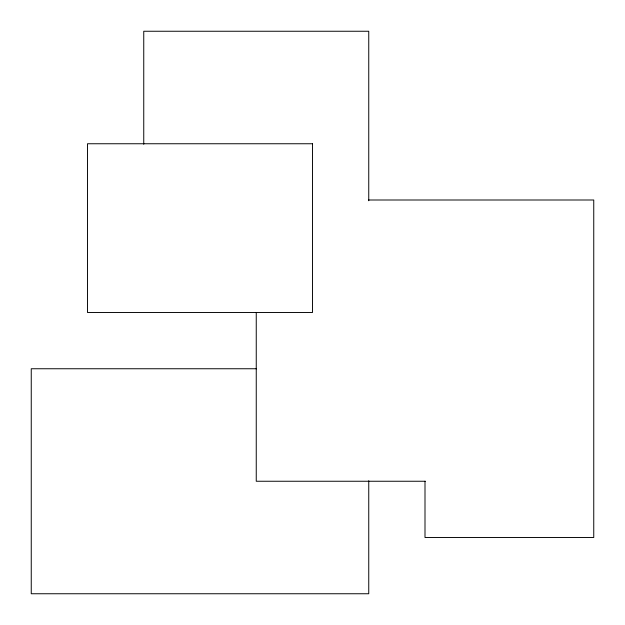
<?xml version="1.0" encoding="UTF-8"?>
<svg xmlns="http://www.w3.org/2000/svg" width="625" height="625" viewBox="0 0 625 625"><rect width="100%" height="100%" fill="white"/><g stroke="black" fill="none" stroke-linecap="round" stroke-linejoin="round"><path stroke-width="0.94" d="M368.75 200L593.75 200L593.75 537.5L425 537.5L425 481.25M256.578 368.75L31.25 368.75L31.25 593.75L368.75 593.75L368.75 480.766M425.328 481.25L256.25 481.25L256.25 312.5M368.75 200.734L368.75 31.25L143.75 31.25L143.75 144.234M312.5 143.75L87.5 143.75L87.5 312.5L312.5 312.5L312.5 143.75"/></g></svg>
